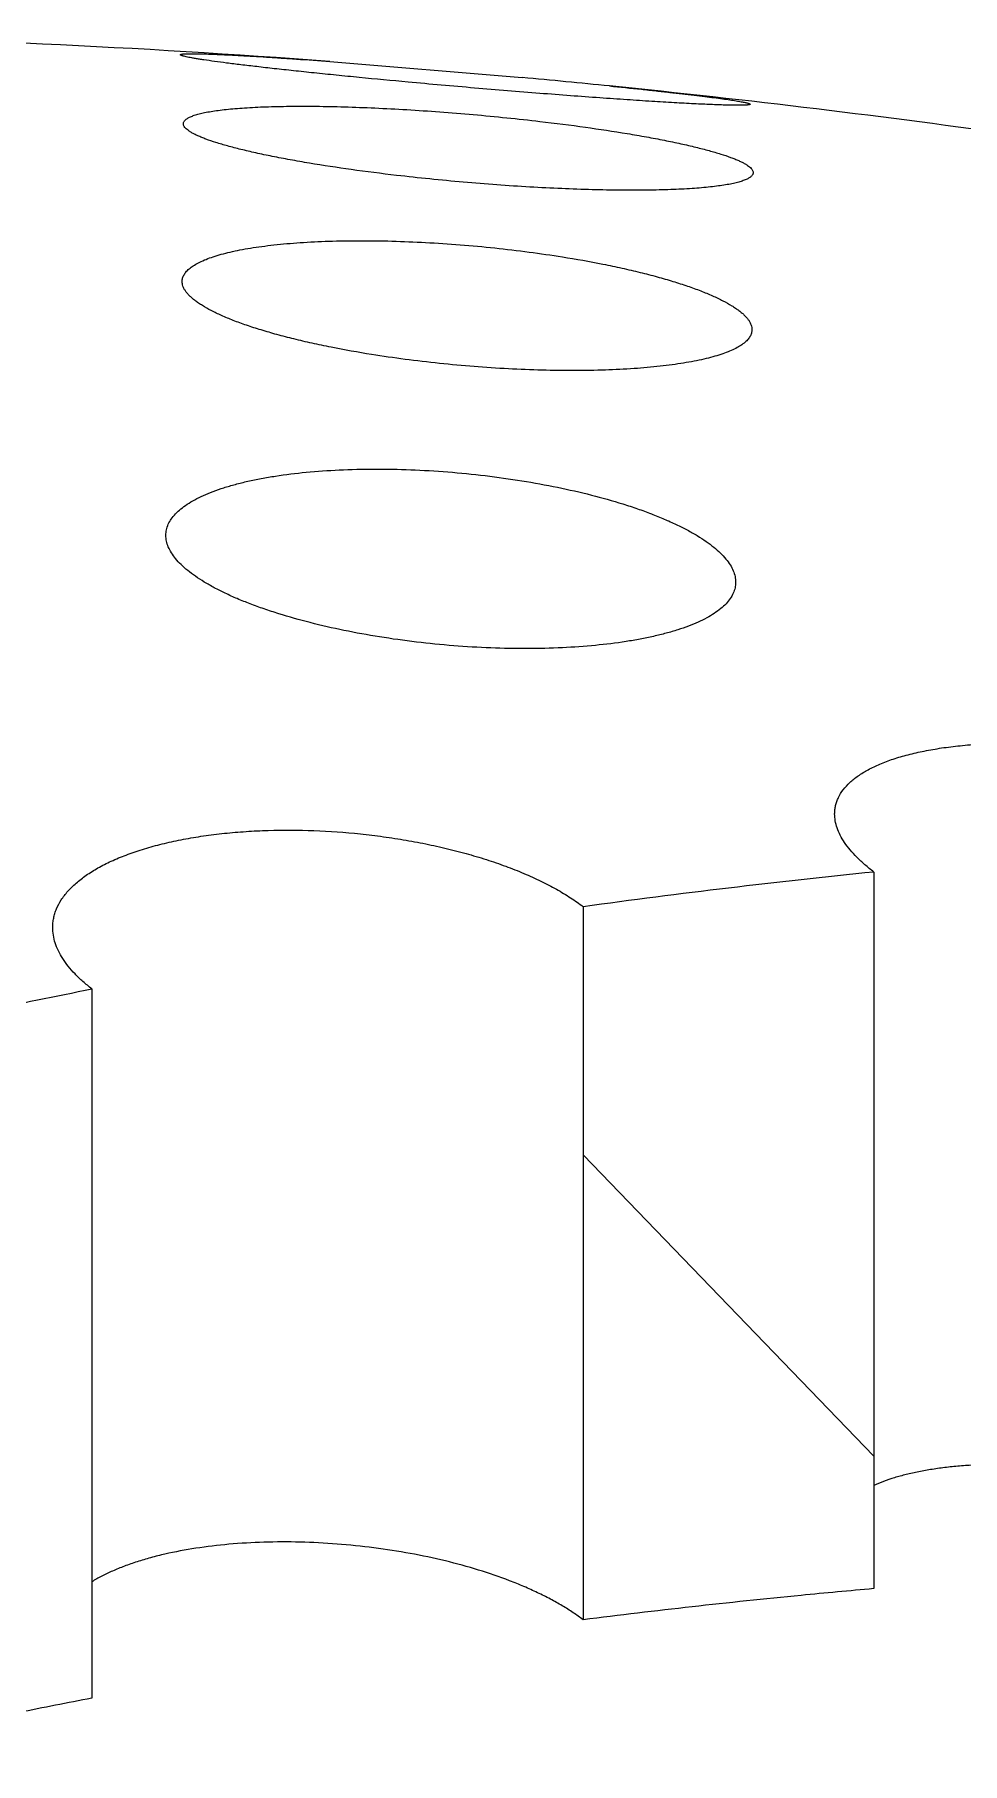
# Model space of a CAD drawing. Header units: millimetres. Extents: x -47 to 308, y 29 to 279.
# Drawn here: x 251.65 to 254.58, y 152.25 to 157.71 of the extents above; entities that cross this region are included whole.
import ezdxf

# ---------------------------------------------------------------- set-up
doc = ezdxf.new("R2010")
doc.units = ezdxf.units.MM

msp = doc.modelspace()

# ---------------------------------------------------------------- hatches: boundary and pattern name
at = {"linetype": 'Continuous'}
h = msp.add_hatch(dxfattribs=at)
h.set_pattern_fill('ANSI31', color=2, scale=25.4, angle=269, style=0, pattern_type=2)
h.set_pattern_definition([(314, (250.117897289612, 92.18609163163397), (5.442571847879999, 5.25583053734), [])])
edge = h.paths.add_edge_path()
edge.add_spline(control_points=[(209.159282745232, 81.40519923613398), (209.163722749052, 100.621621130874), (218.457974505952, 127.823833002694), (232.020564469872, 143.450996785134), (237.004055371552, 147.427730535994)], knot_values=[0, 0, 0, 0, 0.6498342982, 1, 1, 1, 1], degree=3, periodic=0)
edge.add_line((237.004055371552, 147.427730535994), (237.003468905872, 144.889493435694))
edge.add_arc((267.024639945452, 109.460025272674), 46.43832388212, 130.2762844048, 131.7229171873)
edge.add_line((236.118591381752, 144.120291964194), (236.118233648152, 142.572009030794))
edge.add_line((236.118233648152, 142.572009030794), (234.824803715332, 142.231559798054))
edge.add_line((234.824963704852, 142.923993843714), (234.824803715332, 142.231559798054))
edge.add_spline(control_points=[(234.824963704852, 142.923993843714), (231.296959960772, 139.542613293814), (223.798964494512, 130.185181208614), (215.992216811112, 113.082106880414), (213.080994162652, 100.355824939074), (212.412730543632, 96.05284840661399)], knot_values=[0, 0, 0, 0, 0.3587444354, 0.7903136537000001, 1, 1, 1, 1], degree=3, periodic=0)
edge.add_line((212.177285921812, 82.19958078173401), (212.412730543632, 96.05284840661402))
edge.add_line((211.228770638252, 81.94991800953399), (212.177285921812, 82.19958078173399))
edge.add_line((211.168960237172, 83.72164047319397), (211.2287706382519, 81.94991800953399))
edge.add_line((211.168960237172, 83.72164047319397), (210.168434478512, 83.45828780203398))
edge.add_line((210.168434478512, 83.45828780203401), (210.107798028792, 81.65486200579402))
edge.add_line((209.159282745232, 81.40519923613398), (210.107798028792, 81.65486200579399))
edge = h.paths.add_edge_path()
edge.add_arc((263.727197370932, 114.098319117734), 42.71783938762, 124.5927343439, 126.102741237)
edge.add_line((239.474598624512, 149.264002050134), (239.474037233712, 146.834296818114))
edge.add_arc((263.760885568732, 113.491527651614), 41.2503485761, 126.0695669992, 127.6638482441)
edge.add_line((238.556350687072, 148.612696979874), (238.555780678052, 146.145684281194))
edge = h.paths.add_edge_path()
edge.add_arc((261.521110629952, 117.453693102934), 38.70143922638, 120.3859161345, 121.9748942945)
edge.add_line((241.945081511832, 150.839026443894), (241.944539325972, 148.492431914334))
edge.add_arc((261.205578169832, 117.176782777914), 36.76489491558, 121.5940573355, 123.2897545789)
edge.add_line((241.026855674932, 150.283358225794), (241.026307017152, 147.908761463694))
edge = h.paths.add_edge_path()
edge.add_arc((259.814355915452, 120.525876811234), 35.18625483944, 115.9532860837, 117.6283033376)
edge.add_line((244.415506543032, 152.163638547014), (244.414977996972, 149.876076020294))
edge.add_arc((259.316472423032, 120.424686769774), 33.00664879988, 116.8380031372, 118.6389357178)
edge.add_line((243.497301971012, 151.700005189294), (243.496768979952, 149.393218799574))
edge = h.paths.add_edge_path()
edge.add_arc((258.556145625172, 123.279623094434), 32.15797176469999, 111.278674098, 113.0451709999)
edge.add_line((246.885875432612, 153.245269119334), (246.885355319352, 150.994207901374))
edge.add_arc((257.995341715032, 123.212978297574), 29.92036958256, 111.7969548541, 113.7036531191)
edge.add_line((245.967691571752, 152.871276859954), (245.967168905792, 150.609174655694))
edge = h.paths.add_edge_path()
edge.add_arc((257.690961287472, 125.680677962114), 29.60513194786, 106.351620368, 108.2126702613)
edge.add_line((249.356189204192, 154.088342630034), (249.355672712972, 151.852958096494))
edge.add_arc((257.144157920832, 125.521064730414), 27.45959049346, 106.4772389859, 108.4859047786)
edge.add_line((248.438025749692, 153.802680407354), (248.437508448212, 151.563786650454))
edge = h.paths.add_edge_path()
edge.add_arc((257.172624696512, 127.632694063154), 27.5848922012, 101.1751064326, 103.1259498069)
edge.add_line((251.826448248932, 154.694561610634), (251.825930944912, 152.455667853734))
edge.add_arc((256.630188837012, 127.470761059614), 25.44261113398, 100.8843508391, 102.9978228718)
edge.add_line((250.908305122052, 154.496881711354), (250.907788630832, 152.2614971778141))
edge = h.paths.add_edge_path()
edge.add_arc((256.922080181092, 129.110933082794), 26.0851043067, 95.7765175758, 97.80752802010001)
edge.add_line((254.296652485552, 155.063578342754), (254.296129822132, 152.801476138494))
edge.add_arc((256.377600071172, 129.025958020334), 23.86645722, 95.0033049876, 97.2201574549)
edge.add_line((253.378529770112, 154.954228482714), (253.378009656852, 152.703167262214))
edge = h.paths.add_edge_path()
edge.add_arc((256.845024350952, 130.154799168794), 25.03804997714, 90.17900187649998, 92.28054087999999)
edge.add_line((256.766801301912, 155.192726954154), (256.766268313392, 152.885940561894))
edge.add_arc((256.319300210632, 130.012425153314), 22.87788206228, 88.88053381959999, 91.1799885113)
edge.add_line((255.848699297632, 155.173018189914), (255.848170751572, 152.885455663194))
edge = h.paths.add_edge_path()
edge.add_arc((256.857899120732, 130.741477873514), 24.45103124516, 84.4165008092, 86.57462038300001)
edge.add_line((259.236893422932, 155.076500270174), (259.236344767692, 152.701903508074))
edge.add_arc((256.335135345332, 130.404486106554), 22.48536944116, 82.58665657520001, 84.94012755920001)
edge.add_line((258.318812683532, 155.148826368854), (258.318270497672, 152.802231839294))
edge = h.paths.add_edge_path()
edge.add_arc((256.868142265092, 130.851198050314), 24.34086654042, 78.5336364849, 80.7306516629)
edge.add_line((261.706926854712, 154.706259308854), (261.706356843152, 152.239246607634))
edge.add_arc((256.292311275532, 130.181081366674), 22.71287175476, 76.2096998978, 78.58293867439998)
edge.add_line((260.788868210772, 154.874222254614), (260.788306822512, 152.444517025134))
edge = h.paths.add_edge_path()
edge.add_spline(control_points=[(263.258863377452, 154.338371022534), (268.241122691552, 152.984765081034), (281.798140578732, 144.495869457894), (291.080951840352, 122.183405926954), (291.076511836532, 102.966984029674)], knot_values=[0, 0, 0, 0, 0.3501657018, 1, 1, 1, 1], degree=3, periodic=0)
edge.add_line((290.127996550432, 102.717321260014), (291.0765118365319, 102.966984029674))
edge.add_line((290.068186149352, 104.489043723674), (290.127996550432, 102.717321260014))
edge.add_line((290.068186149352, 104.489043723674), (289.067660390692, 104.225691052514))
edge.add_line((289.067660390692, 104.225691052514), (289.007023943512, 102.422265256274))
edge.add_line((288.058508657412, 102.172602484074), (289.007023943512, 102.422265256274))
edge.add_line((288.058508657412, 102.172602484074), (287.829437454392, 115.903602911274))
edge.add_spline(control_points=[(287.829437454392, 115.903602911274), (287.163081095972, 119.855288401334), (284.257385566252, 131.050474390394), (276.457592166632, 144.045684183514), (268.963009027812, 149.456855426174), (265.436138784132, 150.981292372214)], knot_values=[0, 0, 0, 0, 0.2096863463, 0.6412555646, 1, 1, 1, 1], degree=3, periodic=0)
edge.add_line((265.436138784132, 150.981292372214), (265.435978797152, 150.288858326554))
edge.add_line((265.435978797152, 150.288858326554), (264.142548864332, 149.948409093814))
edge.add_line((264.142906597932, 151.496692024674), (264.142548864332, 149.948409093814))
edge.add_arc((256.054691644092, 129.358181297974), 23.56974497878, 69.93042923109999, 72.2040214076)
edge.add_line((263.258863377452, 154.338371022534), (263.258276911772, 151.800133922234))

# ---------------------------------------------------------------- linework, layer by layer
at = {"color": 7, "linetype": 'Continuous'}
for p, q in [((252.578202140392, 157.622328307794), (253.185970124752, 157.571455971134)), ((254.296652485552, 155.063578342754), (254.296129822132, 152.801476138494)), ((253.378529770112, 154.954228482714), (253.378009656852, 152.703167262214)), ((251.826448248932, 154.694561610634), (251.825930944912, 152.455667853734))]:
    msp.add_line(p, q, dxfattribs=at)
for centre, radius, start, end in [((250.123755916452, 124.555241300114), 33.15805406475999, 85.75493322349982, 88.8999342005997), ((250.318865102052, 126.334981088354), 31.36778051298, 84.25046438169863, 84.75568195210136), ((256.926783999472, 129.071438912354), 26.12487136712, 95.77806353089993, 97.805982065001)]:
    msp.add_arc(centre, radius, start, end, dxfattribs=at)
for points, knots in [([(252.825000066912, 157.557081120534), (252.773601604812, 157.561811685114), (252.697857372252, 157.568976672054), (252.598986350792, 157.578767104594), (252.529721488052, 157.585843188994), (252.464587805772, 157.592719911334), (252.404073827232, 157.599338965914), (252.348582411672, 157.605648178594), (252.298434035972, 157.611601981774), (252.253873424052, 157.617160632074), (252.215078825492, 157.622291053614), (252.186424458112, 157.626357354854), (252.166474929812, 157.629401349274), (252.153749509492, 157.631450247894), (252.142525986092, 157.633374640794), (252.132805307032, 157.635171761914), (252.124586999872, 157.636839462414), (252.118684596132, 157.638185192514), (252.114718403912, 157.639213437854), (252.112297451172, 157.639904820774), (252.110249284072, 157.640562281994), (252.108571573432, 157.641184543894), (252.107262985752, 157.641772337994), (252.106411979072, 157.642263228554), (252.105930395072, 157.642656298634), (252.105636892992, 157.642973410014), (252.105503324552, 157.643261910834), (252.105503365192, 157.643439124094)], [0, 0, 0, 0, 0.2133926532, 0.3145420476, 0.4107570734000001, 0.5012414208, 0.5853176358, 0.6624290085, 0.7321345495, 0.794099078, 0.8480805229, 0.8939163240000001, 0.9137474839, 0.931510898, 0.9472033123, 0.9608246212999999, 0.9723780265, 0.9818706765999999, 0.9858481805, 0.9893161697, 0.9922782087, 0.9947396943000001, 0.9967095923, 0.9982048893000001, 0.9987860688, 0.9992673575, 1, 1, 1, 1]), ([(252.105503365192, 157.643439124094), (252.105503395672, 157.643573424054), (252.105617860772, 157.643880827554), (252.106038494932, 157.644239465394), (252.106675034172, 157.644568293794), (252.107549721272, 157.644874523814), (252.108664425672, 157.645161040894), (252.110022553512, 157.645426595354), (252.111624059072, 157.645670950974), (252.114242631432, 157.645986454534), (252.118126286352, 157.646306763774), (252.123513659372, 157.646587403294), (252.129863654292, 157.646779660974), (252.137171020932, 157.646882878954), (252.145430336392, 157.646896071714), (252.158329962612, 157.646787153974), (252.176787756532, 157.646398051374), (252.201700335612, 157.645592396394), (252.230254096132, 157.644423950674), (252.262380315852, 157.642893052034), (252.298001115832, 157.641000490414), (252.337027441132, 157.638748658494), (252.379356871332, 157.636141196094), (252.424871105932, 157.633183376254), (252.491515359232, 157.628652514094), (252.542961654612, 157.624943316534), (252.578202140392, 157.622328307794)], [0, 0, 0, 0, 0.0008497482000000001, 0.0019418588, 0.0034281548, 0.0053692302, 0.0077910615, 0.0107061705, 0.0141211005, 0.0180393873, 0.0273920517, 0.0387697685, 0.052169766, 0.0675854714, 0.0850080152, 0.1044269306, 0.1492056394, 0.2018155281, 0.262133739, 0.3300199112, 0.4053134957, 0.4878300397, 0.5773566363, 0.6736466618000001, 0.7764139312, 1, 1, 1, 1]), ([(253.905467342092, 157.487323721314), (253.905467316692, 157.487221199294), (253.905399981292, 157.486993412094), (253.905132430392, 157.486704847774), (253.904720858952, 157.486439676854), (253.904157697772, 157.486189133794), (253.903440518612, 157.485951176434), (253.902179047932, 157.485626295194), (253.900202303092, 157.485274774434), (253.897357840912, 157.484925176454), (253.893889821432, 157.484627480834), (253.889800340152, 157.484382101594), (253.885091159832, 157.484190438274), (253.879764789992, 157.484052894734), (253.871436582112, 157.483937070734), (253.859503164272, 157.483949567534), (253.843372155132, 157.484180257954), (253.824845763432, 157.484631445774), (253.803953074712, 157.485304169854), (253.780726044712, 157.486199644314), (253.755200065792, 157.487318300954), (253.716681854792, 157.489179305614), (253.663125835412, 157.492086228934), (253.592651772652, 157.496332372334), (253.514307215092, 157.501443162214), (253.428772717632, 157.507391438354), (253.336898827212, 157.514135595554), (253.239729532092, 157.521615570434), (253.138513714712, 157.529750207454), (252.999788327952, 157.541357992214), (252.894996922092, 157.550638814394), (252.825000066912, 157.557081120534)], [0, 0, 0, 0, 0.000283768, 0.0006254505999999999, 0.001068174, 0.0016321719, 0.0023270175, 0.0031576406, 0.0052357064, 0.0078780552, 0.0110885645, 0.0148682863, 0.0192168753, 0.0241331918, 0.0296155891, 0.0422702354, 0.0571619076, 0.0742682004, 0.0935637309, 0.1150200708, 0.138605457, 0.164284356, 0.2217582882, 0.287059475, 0.3597016545, 0.4390674841, 0.5243806537, 0.6146820567, 0.7088165176000001, 0.8054376031, 1, 1, 1, 1]), ([(253.461289271852, 157.544960657094), (253.494892316152, 157.541565713414), (253.543917750232, 157.536512906654), (253.607350648512, 157.529721416554), (253.650571933672, 157.524967214734), (253.690657083372, 157.520424691434), (253.727484916752, 157.516109688634), (253.760959244012, 157.512036029014), (253.791006138452, 157.508215609934), (253.817571216132, 157.504658954614), (253.840616727572, 157.501374978454), (253.860119952472, 157.498373625554), (253.876069097612, 157.495661123994), (253.887126289112, 157.493518794014), (253.894182467532, 157.491910135814), (253.898157923132, 157.490876787614), (253.900909733732, 157.490033144394), (253.902661980672, 157.489375921934), (253.903654137692, 157.488942796054), (253.904436587232, 157.488521389734), (253.905085770592, 157.488073013694), (253.905467408132, 157.487613494674), (253.905467342092, 157.487323721314)], [0, 0, 0, 0, 0.2258194952, 0.329527237, 0.4265468358, 0.5165470006, 0.5992583497, 0.6744678101, 0.742012468, 0.8017733604, 0.8536696116, 0.8976533089000001, 0.93370569, 0.9618359806, 0.9729429169, 0.9820899965000001, 0.9892944243999999, 0.9921779987999999, 0.9945909134, 0.9965450636, 0.9980625347, 1, 1, 1, 1]), ([(272.557845216332, 149.655899353714), (271.869429603072, 150.181735317534), (270.461227215012, 151.195955514134), (268.627593170832, 152.357352109294), (267.116902064712, 153.217134814414), (265.961788741212, 153.825981140534), (264.785975545472, 154.396726110294), (263.590305462852, 154.927662808134), (262.375780939912, 155.417097412194), (261.143552540772, 155.863380515054), (259.894926513772, 156.264925937514), (258.631362660412, 156.620235135454), (257.354474139772, 156.927921243474), (256.066008426132, 157.186735219114), (254.767878479852, 157.395585880914), (253.897422227372, 157.500897783574), (253.461289276932, 157.544960657094)], [0, 0, 0, 0, 0.1241825015, 0.2486208032, 0.3109423539, 0.3733259078, 0.4357699424, 0.4982725079999999, 0.5608311893, 0.6234430704, 0.6861047061, 0.7488121007999999, 0.8115606993000001, 0.8743453914, 0.9371605349, 1, 1, 1, 1]), ([(252.115350465132, 157.425631863494), (252.115350696272, 157.426633789354), (252.115591145372, 157.428677554634), (252.116679388052, 157.431658912654), (252.118472526452, 157.434546384654), (252.120952013492, 157.437341601314), (252.124109271592, 157.440052802394), (252.127941245132, 157.442684963754), (252.132446349152, 157.445240861614), (252.139701549272, 157.448713849334), (252.150516109812, 157.452769543534), (252.165558347952, 157.457125620674), (252.183205726932, 157.461159854414), (252.203420957012, 157.464859107874), (252.226163436292, 157.468209309454), (252.251384127532, 157.471197896314), (252.279028347072, 157.473813661974), (252.320529061632, 157.476898479274), (252.377978017092, 157.479627907394), (252.453188872512, 157.481188031274), (252.536170024812, 157.481072593354), (252.626033891312, 157.479245053194), (252.721739933072, 157.475689027794), (252.822085485492, 157.470416109714), (252.925709832472, 157.463468617894), (253.031111920372, 157.454923179054), (253.136684068892, 157.444892157714), (253.206886918072, 157.437223430354), (253.241733777512, 157.433153557874)], [0, 0, 0, 0, 0.0026319359, 0.0053476224, 0.008272795500000001, 0.0115077118, 0.0151257948, 0.0191785123, 0.0237013412, 0.0287186323, 0.0402946613, 0.0539890712, 0.0698319771, 0.0878270025, 0.107960893, 0.1302083965, 0.1545348141, 0.1808973192, 0.2395202752, 0.3055890855, 0.3784918783, 0.4574858317, 0.541686647, 0.6300621783, 0.7214348343000001, 0.8144966603, 0.9078395239, 1, 1, 1, 1]), ([(252.788931302372, 157.262746222794), (252.741063620612, 157.268336838994), (252.648975958712, 157.280070064194), (252.536859500192, 157.297067162534), (252.453716801352, 157.311535088894), (252.397253045852, 157.322295455994), (252.345321031352, 157.333177240174), (252.298228397572, 157.344097149754), (252.256226416552, 157.354972606794), (252.219516337572, 157.365726435934), (252.192401522612, 157.374871319854), (252.173521923592, 157.382159720314), (252.161386080452, 157.387316672154), (252.150660442772, 157.392393906094), (252.141348807852, 157.397384609854), (252.133451340792, 157.402282496934), (252.126964307792, 157.407084308514), (252.121879476712, 157.411791952134), (252.118189125952, 157.416423299234), (252.115901754352, 157.421008860294), (252.115350124772, 157.424156212394), (252.115350465132, 157.425631863494)], [0, 0, 0, 0, 0.2054960329, 0.3958016297, 0.4834690565999999, 0.5653327872, 0.6408851055, 0.7097026125, 0.771446544, 0.8258627344, 0.8727837219, 0.8934092519, 0.9121434053, 0.9289969056, 0.9439922741, 0.9571684726, 0.9685889981999999, 0.978356353, 0.9866377759999999, 0.9937077972, 1, 1, 1, 1]), ([(253.241733777512, 157.433153557874), (253.289612244112, 157.427561681834), (253.381714912332, 157.415850699414), (253.493853557752, 157.398944040314), (253.577006396272, 157.384582870154), (253.633468510932, 157.373914372314), (253.685394967912, 157.363134970454), (253.732479227312, 157.352324943814), (253.774471254072, 157.341563675014), (253.811171038432, 157.330925090754), (253.838279338292, 157.321877694574), (253.857155000312, 157.314665260434), (253.869287289992, 157.309561597794), (253.880009894912, 157.304535651534), (253.889319048252, 157.299593941834), (253.897214577292, 157.294742470714), (253.903700241232, 157.289984268394), (253.908784363652, 157.285317178414), (253.912474851572, 157.280722966114), (253.914763317912, 157.276170232014), (253.915315254832, 157.273042222014), (253.915314914472, 157.271576103534)], [0, 0, 0, 0, 0.2056717888, 0.3961042174, 0.4838120613, 0.5657004811999999, 0.6412625214, 0.7100761568999999, 0.7718043284, 0.8261945797, 0.8730808634999999, 0.8936860259, 0.9123978683, 0.9292270923, 0.9441961259999999, 0.9573437609000001, 0.9687332859000001, 0.97846702, 0.9867122770000001, 0.993744506, 1, 1, 1, 1]), ([(253.915314914472, 157.271576103534), (253.915314685872, 157.270580583554), (253.915074099612, 157.268548725794), (253.913986276032, 157.265584723594), (253.912194366992, 157.262712725274), (253.909716856072, 157.259930785194), (253.906562115112, 157.257230526434), (253.902733019392, 157.254606960434), (253.898231044652, 157.252057333834), (253.890979659612, 157.248589517554), (253.880170674372, 157.244534219594), (253.865135441552, 157.240169912854), (253.847494379552, 157.236118661114), (253.827284392032, 157.232393850174), (253.804545755772, 157.229009894534), (253.779327236232, 157.225979781214), (253.751683311332, 157.223315229774), (253.710179683392, 157.220153663834), (253.652722422132, 157.217313390114), (253.577496214952, 157.215607185754), (253.494495845012, 157.215566116494), (253.404612423052, 157.217234469774), (253.308890331032, 157.220636672774), (253.208535533012, 157.225769166954), (253.104910713592, 157.232597217814), (252.999516967052, 157.241050924554), (252.893960000112, 157.251023332854), (252.823770602772, 157.258677231694), (252.788931302372, 157.262746222794)], [0, 0, 0, 0, 0.0026152669, 0.0053166513, 0.0082300614, 0.0114555469, 0.0150661513, 0.0191129532, 0.0236311022, 0.028644697, 0.0402156364, 0.05390725349999999, 0.0697492124, 0.0877449351, 0.1078810925, 0.1301324036, 0.154464137, 0.1808334038, 0.2394737308, 0.3055635819, 0.3784885582, 0.457502695, 0.5417184982, 0.6301013339, 0.7214725612, 0.8145251453, 0.9078539212000001, 1, 1, 1, 1]), ([(252.111379495172, 156.927658780194), (252.111379924432, 156.929529429234), (252.111643467212, 156.933287867234), (252.112837922532, 156.938860068434), (252.114824791812, 156.944345208594), (252.118619699132, 156.951725833914), (252.125533127012, 156.960762734814), (252.136624039552, 156.970821741874), (252.150673818412, 156.980420526334), (252.167645765672, 156.989553581474), (252.187501189512, 156.998209230914), (252.210189429632, 157.006364187934), (252.235649292352, 157.013993471634), (252.263809495112, 157.021071275614), (252.294589570712, 157.027572603734), (252.327900263552, 157.033473425054), (252.363643819192, 157.038751707614), (252.415787400452, 157.045097168634), (252.486239995132, 157.051181423674), (252.576457084192, 157.055560398914), (252.673277446812, 157.057086174374), (252.775395746512, 157.055696078094), (252.881374330592, 157.051369607194), (252.989655516112, 157.044136301874), (253.098589138732, 157.034078488614), (253.206466393132, 157.021333611894), (253.277702196812, 157.011004303114), (253.312835756212, 157.005394929014)], [0, 0, 0, 0, 0.0045143792, 0.0090569677, 0.0137104916, 0.0185512536, 0.0290380881, 0.0409486197, 0.0545493499, 0.0700013005, 0.087394979, 0.1067739775, 0.1281496629, 0.1515101803, 0.1768260038, 0.2040534081, 0.2331366665, 0.2640094571, 0.3308068444, 0.4037348344, 0.4819425171, 0.5644513053, 0.6501641851, 0.7378802611, 0.8263167949, 0.9141394727, 1, 1, 1, 1]), ([(253.312835756212, 157.005394929014), (253.355626447872, 156.998563024974), (253.418500950012, 156.987404751634), (253.500131975472, 156.970297160754), (253.557191889292, 156.957014319654), (253.610872449952, 156.943132551634), (253.660854755372, 156.928743703094), (253.706853423852, 156.913942467774), (253.748618115532, 156.898824400474), (253.785936707392, 156.883485137274), (253.818629690012, 156.868018320354), (253.842686344972, 156.854671024214), (253.859399738012, 156.843913832114), (253.870250864392, 156.836151477814), (253.879853507112, 156.828420563634), (253.888200444952, 156.820729326794), (253.895286143252, 156.813085209494), (253.901105707432, 156.805493672734), (253.905653488532, 156.797958823694), (253.908920941992, 156.790483011874), (253.910895319552, 156.783075769894), (253.911344993532, 156.778124961914), (253.911344432192, 156.775708139214)], [0, 0, 0, 0, 0.196370174, 0.2892851096, 0.3779411142, 0.4618369743, 0.5405238845, 0.6136114931000001, 0.680773898, 0.7417568072, 0.7963874334000001, 0.8445905977, 0.8662972865999999, 0.8864297254000001, 0.9050229179000001, 0.9221287273000001, 0.93782056, 0.952199535, 0.9654020958, 0.9776082145999999, 0.989047705, 1, 1, 1, 1]), ([(252.709888018752, 156.697315921094), (252.667100684972, 156.704147286654), (252.604230810712, 156.715312981874), (252.522607931032, 156.732447844734), (252.465550996632, 156.745759108434), (252.411871792332, 156.759676675214), (252.361889250692, 156.774107850314), (252.315888951532, 156.788956929074), (252.274121531892, 156.804127193374), (252.236799488172, 156.819521752374), (252.204102738732, 156.835045612614), (252.180044216872, 156.848441699614), (252.163329724012, 156.859237370174), (252.152477144752, 156.867027651774), (252.142873234572, 156.874785883654), (252.134525252792, 156.882503668574), (252.127438751852, 156.890173391614), (252.121618641572, 156.897789421594), (252.117070570912, 156.905347458294), (252.113803041252, 156.912844961714), (252.111828673852, 156.920272244294), (252.111378936372, 156.925235764974), (252.111379495172, 156.927658780194)], [0, 0, 0, 0, 0.1962597124, 0.2891289596, 0.3777471176, 0.4616137442, 0.5402805038, 0.6133571831, 0.6805178042, 0.7415077912000001, 0.7961539876, 0.8443807831999999, 0.866102204, 0.8862512291, 0.9048628004000001, 0.9219886915000001, 0.9377021764, 0.9521041634, 0.9653307429000001, 0.9775613362000001, 0.9890249577, 1, 1, 1, 1]), ([(253.911344432192, 156.775708139214), (253.911344000392, 156.773842280614), (253.911080480472, 156.770092986614), (253.909886352812, 156.764534018814), (253.907900100752, 156.759061002074), (253.904105803032, 156.751694204514), (253.897193566412, 156.742672193094), (253.886106321632, 156.732626457534), (253.872060622012, 156.723035206714), (253.855092764152, 156.713904023554), (253.835241127452, 156.705244701274), (253.812556161392, 156.697080676454), (253.787098871692, 156.689437130654), (253.758940398672, 156.682340109034), (253.728161105392, 156.675814915074), (253.694850186492, 156.669885937854), (253.659105388792, 156.664575618274), (253.606958820492, 156.658181600074), (253.536500724172, 156.652029539734), (253.446274948312, 156.647564135914), (253.349445436612, 156.645949615394), (253.247319311172, 156.647253549794), (253.141335713132, 156.651501217194), (253.033053150932, 156.658667504614), (252.924121740652, 156.668673908274), (252.816249413852, 156.681386021534), (252.745018611432, 156.691707016894), (252.709888018752, 156.697315921094)], [0, 0, 0, 0, 0.0045029773, 0.009035215899999999, 0.0136795587, 0.0185123485, 0.0289867364, 0.0408888349, 0.0544843105, 0.0699334943, 0.0873263908, 0.1067062292, 0.1280841115, 0.1514479835, 0.1767681541, 0.2040007481, 0.2330898865, 0.2639690849, 0.3307801578, 0.4037216727, 0.4819411119, 0.5644584786, 0.6501758614, 0.7378922490000001, 0.8263257115, 0.9141436248999999, 1, 1, 1, 1]), ([(252.059998442232, 156.126356494054), (252.059999806212, 156.132265946294), (252.061300448772, 156.144262716814), (252.067187876672, 156.161793418354), (252.076897755652, 156.178734667174), (252.090309773532, 156.195019762874), (252.107327595732, 156.210623887114), (252.127869800012, 156.225517296494), (252.151854895552, 156.239662846054), (252.179192229752, 156.253016240734), (252.209778483032, 156.265530104454), (252.243496909372, 156.277156563294), (252.280217582692, 156.287849107314), (252.319797881992, 156.297563385574), (252.362083296532, 156.306258877454), (252.423239140692, 156.316677528194), (252.505241821492, 156.326700556154), (252.609351224652, 156.333948850014), (252.719603038692, 156.336510173314), (252.834172540312, 156.334306885874), (252.951128095072, 156.327342292234), (253.068456288152, 156.315708132114), (253.184105147532, 156.299585619274), (253.296022658012, 156.279246231454), (253.368786571412, 156.262665670254), (253.404143462852, 156.253660366954)], [0, 0, 0, 0, 0.0124470499, 0.025183085, 0.0386860305, 0.053345065, 0.0694474589, 0.0871891083, 0.1066930679, 0.1280270537, 0.1512171065, 0.17625745, 0.2031174042, 0.231746228, 0.262076541, 0.2940267873, 0.3623935292, 0.4359783084, 0.5137604827000001, 0.5946020318, 0.6772722735, 0.760474737, 0.8428779161, 0.9231504033, 1, 1, 1, 1]), ([(253.404143462852, 156.253660366954), (253.437547279712, 156.245152507414), (253.486404024772, 156.231460281814), (253.549309662232, 156.210822339854), (253.592947913792, 156.194971985474), (253.633799612632, 156.178514096114), (253.671689204112, 156.161523050594), (253.706456724112, 156.144075742334), (253.737959343352, 156.126249760714), (253.766071890632, 156.108122560494), (253.790687279552, 156.089769818434), (253.811716203712, 156.071263424154), (253.829085231712, 156.052667883494), (253.842731511252, 156.034039183134), (253.852591407712, 156.015419469294), (253.858586770372, 155.996870547794), (253.859965693192, 155.984394791694), (253.859964293652, 155.978347839094)], [0, 0, 0, 0, 0.1854033785, 0.2727324014, 0.3560490101, 0.4350745796, 0.5095685788000001, 0.5793345349, 0.6442274915999999, 0.7041637981000001, 0.7591344992, 0.8092241209000001, 0.8546371372, 0.8957342081, 0.9330775161, 0.96747556, 1, 1, 1, 1]), ([(252.515819219692, 155.850814827714), (252.482415697472, 155.859322611054), (252.433559401992, 155.873017150594), (252.370655489192, 155.893663220554), (252.327017748172, 155.909522180454), (252.286166310952, 155.925991004514), (252.248276729632, 155.942995133574), (252.213508986112, 155.960457453234), (252.182005950312, 155.978300130274), (252.153892846772, 155.996445422914), (252.129276835552, 156.014817341974), (252.108247301792, 156.033343665094), (252.090877775952, 156.051959515594), (252.077231199232, 156.070608502934), (252.067371244352, 156.089248008454), (252.061375975672, 156.107815769134), (252.059997047772, 156.120303559754), (252.059998442232, 156.126356494054)], [0, 0, 0, 0, 0.1853523339, 0.2726601019, 0.3559587789, 0.434970057, 0.5094536746, 0.5792133689, 0.6441043302, 0.7040430013, 0.7590204428, 0.8091211177, 0.8545493076999999, 0.8956652690000001, 0.933030444, 0.9674520784999999, 1, 1, 1, 1]), ([(253.859964293652, 155.978347839094), (253.859962924592, 155.972444066294), (253.858662172812, 155.960457912974), (253.852774879532, 155.942942631774), (253.843065617772, 155.926015121814), (253.829654717492, 155.909741646614), (253.812638363412, 155.894146699394), (253.792097789812, 155.879259858454), (253.768114327492, 155.865118174774), (253.740778504592, 155.851765910394), (253.710193518772, 155.839250464254), (253.676476047472, 155.827619768694), (253.639755976132, 155.816920440334), (253.600175910512, 155.807196974894), (253.557890361352, 155.798490065714), (253.496733846632, 155.788053076174), (253.414729784072, 155.778002651774), (253.310617772332, 155.770717299314), (253.200362978872, 155.768116486634), (253.085790723892, 155.770280449794), (252.968833134592, 155.777208436954), (252.851503877252, 155.788811098534), (252.735854895952, 155.804909290874), (252.623937949352, 155.825233174534), (252.551175250072, 155.841809742854), (252.515819219692, 155.850814827714)], [0, 0, 0, 0, 0.0124355808, 0.0251617075, 0.0386566342, 0.0533095735, 0.0694076396, 0.0871464993, 0.1066489834, 0.1279826176, 0.1511732767, 0.1762150335, 0.203077056, 0.2317084592, 0.2620417424, 0.2939952398, 0.3623689109000001, 0.4359605069, 0.5137486857, 0.5945949126, 0.6772682706, 0.7604723978, 0.842876255, 0.9231492021, 1, 1, 1, 1]), ([(254.172705720492, 155.247491454734), (254.172706749192, 155.251944643694), (254.173207461932, 155.260835103434), (254.175490929552, 155.274003352434), (254.179294983412, 155.286897936754), (254.186472487472, 155.303923671054), (254.199498354232, 155.324587650554), (254.220689896812, 155.347395377354), (254.247433401872, 155.368530907854), (254.279518389772, 155.387915905914), (254.316729839352, 155.405475746334), (254.358827550432, 155.421123751614), (254.405542044252, 155.434775517554), (254.456574827632, 155.446352570854), (254.511600818672, 155.455786196894), (254.570270912152, 155.463019001834), (254.632214466192, 155.468005915914), (254.697041202172, 155.470714442374), (254.764344176532, 155.471125902054), (254.857868452272, 155.468571866014), (254.977847699232, 155.459541495454), (255.122997106672, 155.440009355194), (255.267183361352, 155.412098552494), (255.384562222352, 155.382126268014), (255.474939877512, 155.354362391614), (255.539429347212, 155.332149583614), (255.600860875352, 155.308485894594), (255.658804978412, 155.283529002674), (255.712854004172, 155.257448534134), (255.762629159892, 155.230421986714), (255.807778853692, 155.202636992754), (255.835663359772, 155.182975495374), (255.848699297632, 155.173018189914)], [0, 0, 0, 0, 0.007336670999999999, 0.0146327305, 0.0219720702, 0.0294363494, 0.0450181138, 0.0619150711, 0.0804960916, 0.1009963959, 0.1235444177, 0.1481880399, 0.1749151008, 0.2036681638, 0.2343548993, 0.2668553788, 0.3010273143, 0.3367099645, 0.3737270606, 0.4118891113, 0.4908260869, 0.5718182774, 0.6530491347, 0.732652905, 0.7712690146, 0.808790626, 0.8450025968000001, 0.8797022493000001, 0.9127032988, 0.9438404105, 0.9729746238, 1, 1, 1, 1]), ([(254.296652485552, 155.063578342754), (254.286894925692, 155.071031510474), (254.268471894212, 155.085958122734), (254.243368484932, 155.109306265014), (254.221903158292, 155.132704940594), (254.204169195792, 155.156060108514), (254.190245202812, 155.179283310734), (254.180202807352, 155.202293777794), (254.174111031372, 155.224993498714), (254.172704018692, 155.240131162114), (254.172705720492, 155.247491454734)], [0, 0, 0, 0, 0.1607593451, 0.3102011473, 0.4484719031, 0.5759887246000001, 0.6935034376000001, 0.8021748423, 0.9036328958, 1, 1, 1, 1]), ([(251.702503863852, 154.888791887654), (251.702505011932, 154.893761196994), (251.703007368052, 154.903713031294), (251.705274838752, 154.918532041534), (251.709049629272, 154.933188552734), (251.716165756772, 154.952718798154), (251.729039568972, 154.976765514094), (251.750098140012, 155.004055345214), (251.776767619312, 155.030040355474), (251.808846353732, 155.054585145094), (251.846120053632, 155.077565439494), (251.888348064172, 155.098851218614), (251.935259474032, 155.118315830434), (251.986552218792, 155.135838553834), (252.041894582072, 155.151308131734), (252.100927407872, 155.164624757374), (252.163266803132, 155.175701618634), (252.228506499932, 155.184465593994), (252.296221693432, 155.190859005134), (252.390111012892, 155.196212888254), (252.510468239792, 155.196636138614), (252.631744832392, 155.189018330634), (252.728895514392, 155.178102528234), (252.800969421552, 155.167569788314), (252.871750636352, 155.154763512174), (252.940768898112, 155.139766252354), (253.007563499092, 155.122676215414), (253.071688011432, 155.103605778574), (253.132713253872, 155.082680976634), (253.190230890932, 155.060040404694), (253.243856125312, 155.035834468854), (253.293232897272, 155.010222439814), (253.338029886672, 154.983375577074), (253.365632823592, 154.964079621254), (253.378529770112, 154.954228482714)], [0, 0, 0, 0, 0.0080892349, 0.0161879508, 0.0243644636, 0.0326845655, 0.0499788195, 0.068509245, 0.0885872603, 0.1104210256, 0.1341308264, 0.1597661637, 0.1873205409, 0.2167430808, 0.2479472835, 0.2808177848, 0.315215538, 0.3509819013, 0.3879419636999999, 0.4259074047, 0.5040374822, 0.5837004972, 0.6235651952, 0.6631540129, 0.7022482189, 0.7406334167, 0.7781019275, 0.8144553433, 0.8495072988, 0.8830865726999999, 0.9150406156, 0.9452397073000001, 0.9735820276999999, 1, 1, 1, 1]), ([(251.826448248932, 154.694561610634), (251.816673620272, 154.702027811094), (251.798201625212, 154.717098603914), (251.773104225572, 154.740932777734), (251.751636958372, 154.765155520754), (251.733898027632, 154.789670991154), (251.719973389492, 154.814384675534), (251.709942248772, 154.839202426254), (251.703876350312, 154.864008708874), (251.702501979172, 154.880629894834), (251.702503863852, 154.888791887654)], [0, 0, 0, 0, 0.1547812068, 0.2997111014, 0.4350962528, 0.5615014051, 0.6797962698000001, 0.7911976416, 0.897289972, 1, 1, 1, 1]), ([(250.908305122052, 154.496881711354), (250.984748507392, 154.514701790014), (251.289941458092, 154.584490873194), (251.596316550192, 154.649113860534), (251.826448248932, 154.694561610634)], [0, 0, 0, 0, 0.2507206796, 1, 1, 1, 1]), ([(255.848170751572, 152.885455663194), (255.837843106492, 152.893344278354), (255.816039962392, 152.908995176694), (255.781177682612, 152.931445378174), (255.743277418052, 152.953514338354), (255.702511949672, 152.975103263934), (255.659065686552, 152.996117941234), (255.596770042792, 153.023713964274), (255.513579480192, 153.055977826594), (255.408126030952, 153.090442187434), (255.297258627592, 153.120709467514), (255.182889344012, 153.146293548934), (255.066944935312, 153.166798631114), (254.951340337972, 153.181920607474), (254.837947465952, 153.191446887634), (254.728579691292, 153.195251998134), (254.640775015492, 153.193602062394), (254.573943851212, 153.189238606554), (254.526743305532, 153.184589354994), (254.481790822412, 153.178527020154), (254.439266939972, 153.171074114054), (254.399344342652, 153.162258787514), (254.362185341532, 153.152113257894), (254.327945801172, 153.140675561694), (254.306399585692, 153.131906160894), (254.296186652092, 153.127282261074)], [0, 0, 0, 0, 0.0241010453, 0.0497444377, 0.0768723829, 0.1054107493, 0.1352717905, 0.1663564355, 0.2317482694, 0.3006440118, 0.3720159645, 0.4447972157, 0.517912191, 0.5903013659, 0.6609414641, 0.7288628004000001, 0.7931658846999999, 0.8237070379000001, 0.8530483335, 0.8811065311, 0.9078077343000001, 0.9330890548999999, 0.9569007504000001, 0.9792090578, 1, 1, 1, 1]), ([(253.378009656852, 152.703167262214), (253.367805224632, 152.710961765294), (253.346256298972, 152.726316786654), (253.311731021312, 152.748055625574), (253.274208990692, 152.769080602574), (253.233851387892, 152.789301794034), (253.190829241272, 152.808634973554), (253.129105773152, 152.833541283914), (253.046531097052, 152.861725929094), (252.941682807892, 152.890289875014), (252.831203143152, 152.913671527514), (252.716956224072, 152.931483622954), (252.600856062572, 152.943435559934), (252.484840640552, 152.949337270254), (252.370837083952, 152.949100867374), (252.260727606432, 152.942741187434), (252.156329230012, 152.930372479634), (252.073962239552, 152.914950694374), (252.012404267672, 152.899586671254), (251.969603598892, 152.886944915994), (251.929445706132, 152.873013569714), (251.892095702092, 152.857847857094), (251.857710723872, 152.841510127514), (251.836195895172, 152.829509684154), (251.826009143892, 152.823305622394)], [0, 0, 0, 0, 0.0238195988, 0.0490470686, 0.0756485162, 0.1035730474, 0.1327553849, 0.1631180294, 0.2270146513, 0.2944717755, 0.3645856353, 0.4363850799, 0.5088610193, 0.5809930358, 0.6517743004, 0.7202358337, 0.7854713713, 0.8466646605, 0.8755288687999999, 0.9031350049, 0.9294227593000001, 0.9543458944, 0.9778748556, 1, 1, 1, 1]), ([(254.296129822132, 152.801476138494), (254.219608273372, 152.794781803394), (253.913111548292, 152.766462563614), (253.607166452792, 152.732183160494), (253.378009656852, 152.703167262214)], [0, 0, 0, 0, 0.2495572921, 1, 1, 1, 1]), ([(251.825930944912, 152.455667853734), (251.749345261152, 152.440948076214), (251.442418117832, 152.380472367854), (251.136615292812, 152.314296401654), (250.907788630832, 152.261497177814)], [0, 0, 0, 0, 0.2492992849, 1, 1, 1, 1])]:
    msp.add_open_spline(points, degree=3, knots=knots, dxfattribs=at)

doc.saveas('drawing.dxf')
